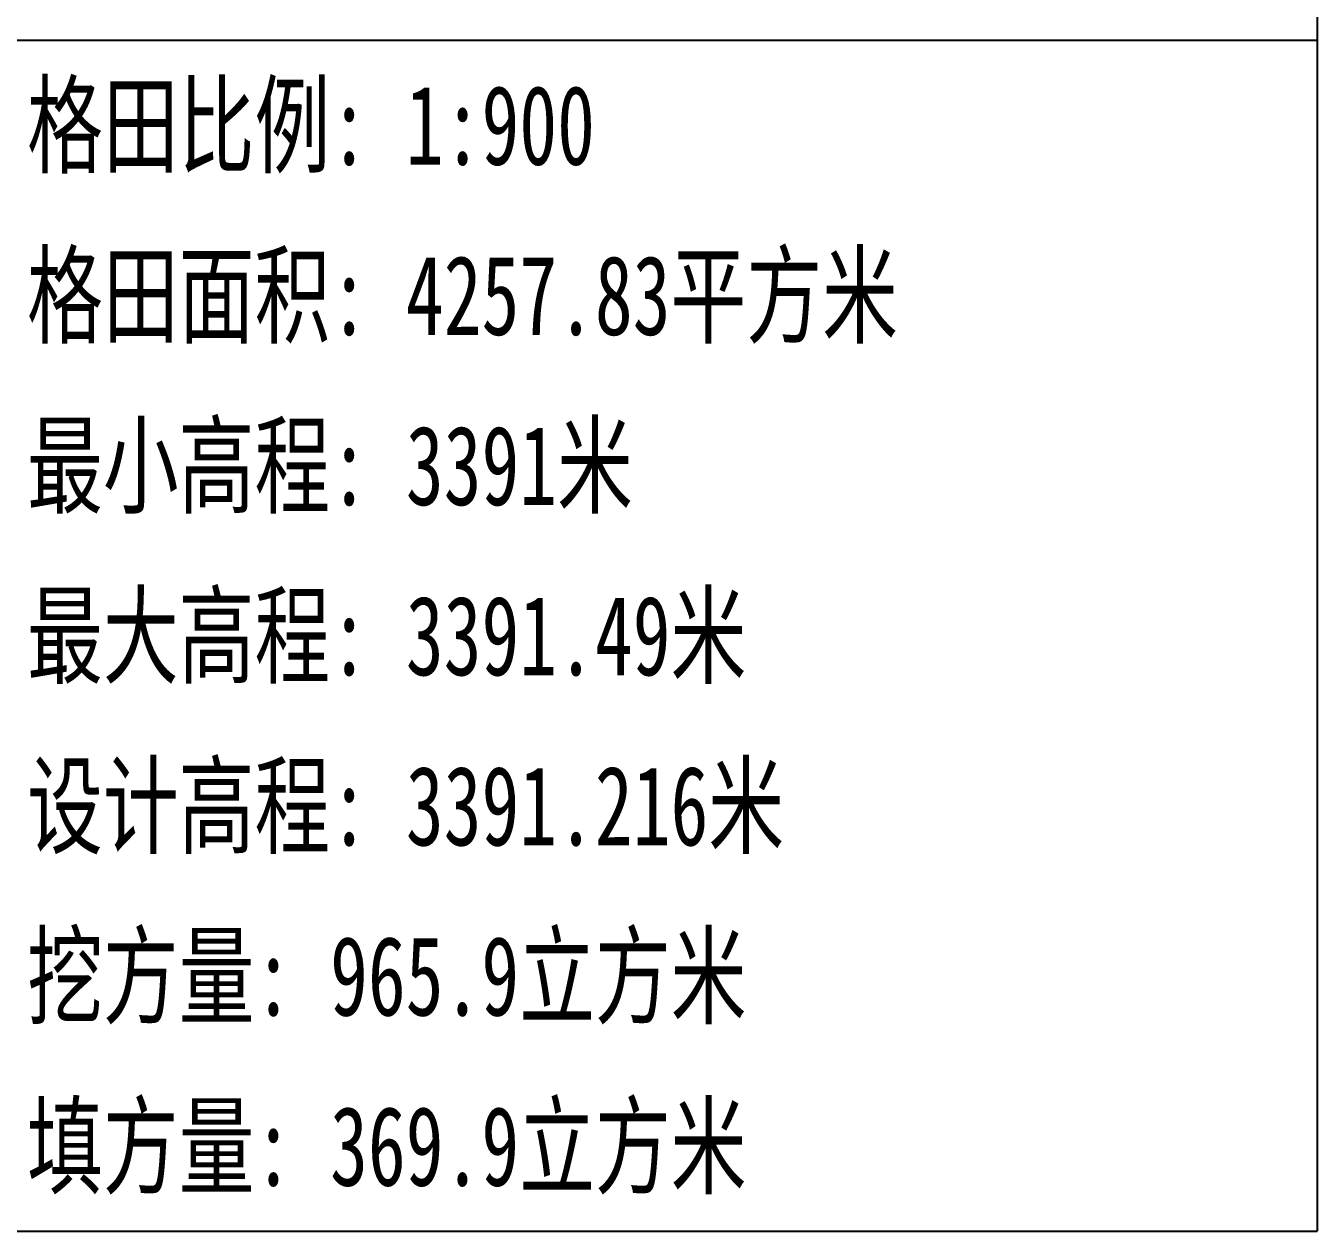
# Model space of a CAD drawing. Extents: x 4283 to 40403, y 1134 to 1764.
# Drawn here: x 11568.4 to 11633.5, y 1514.1 to 1574.8 of the extents above; entities that cross this region are included whole.
import ezdxf
from ezdxf.enums import TextEntityAlignment as Align

# ---------------------------------------------------------------- set-up
doc = ezdxf.new("R2010")
doc.units = 0
doc.layers.add('tdz_土方计算图', color=7, linetype='Continuous')
doc.styles.add('GLand', font='')
doc.styles.get('GLand').set_extended_font_data('FangSong_GB2312')

msp = doc.modelspace()

# ---------------------------------------------------------------- linework, layer by layer
msp.add_lwpolyline([(11503.46, 1514.092), (11633.46, 1514.092)])
at = {"layer": 'tdz_土方计算图', "linetype": 'Continuous'}
for points in [[(11633.46, 1674.092), (11633.46, 1514.092)], [(11503.46, 1574.092), (11633.46, 1574.092)]]:
    msp.add_lwpolyline(points, dxfattribs=at)

# ---------------------------------------------------------------- texts
at = {"layer": 'tdz_土方计算图', "linetype": 'Continuous', "style": 'GLand', "width": 0.7}
for s, p in [('格田比例: 1:900', (11568.46, 1569.807)), ('格田面积: 4257.83平方米', (11568.46, 1561.236)), ('最小高程: 3391米', (11568.46, 1552.665)), ('最大高程: 3391.49米', (11568.46, 1544.094)), ('设计高程: 3391.216米', (11568.46, 1535.523)), ('挖方量: 965.9立方米', (11568.46, 1526.952)), ('填方量: 369.9立方米', (11568.46, 1518.381))]:
    msp.add_text(s, height=4, dxfattribs=at).set_placement(p, align=Align.MIDDLE_LEFT)

doc.saveas('drawing.dxf')
